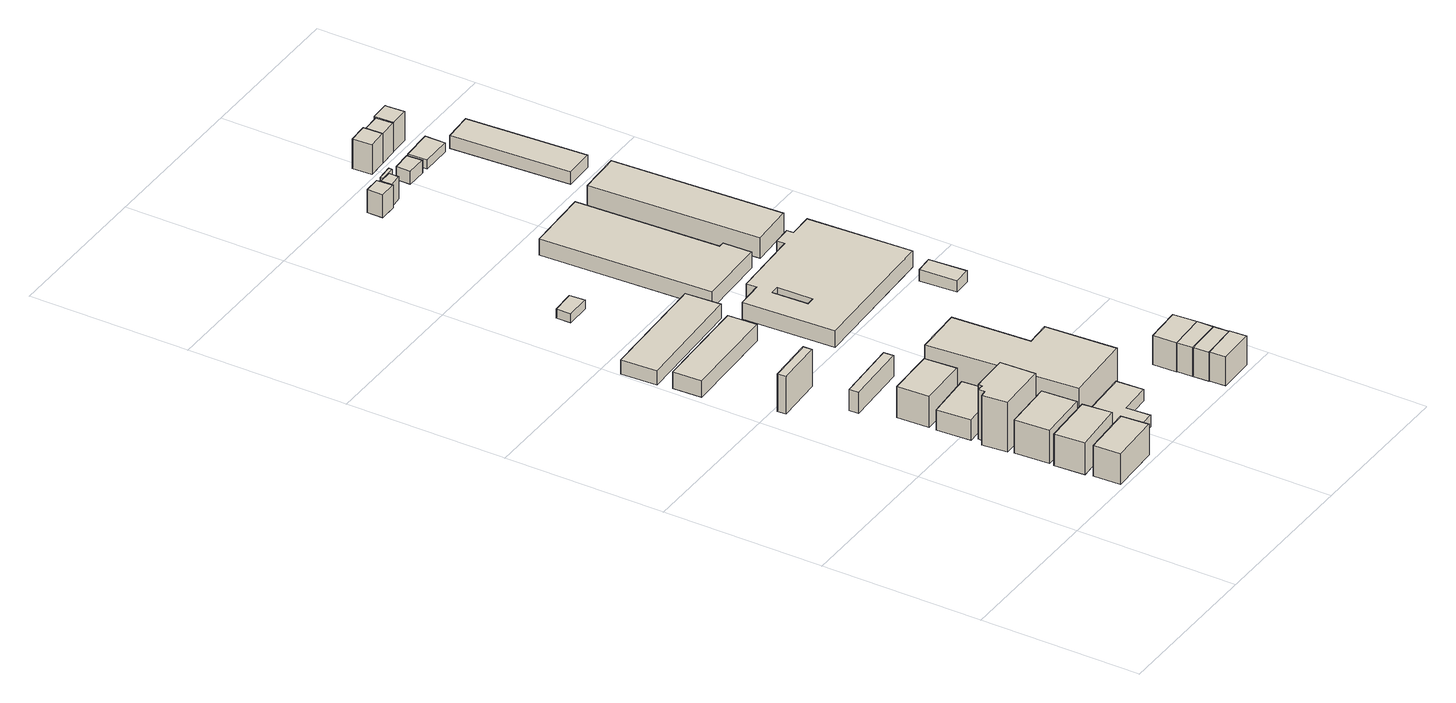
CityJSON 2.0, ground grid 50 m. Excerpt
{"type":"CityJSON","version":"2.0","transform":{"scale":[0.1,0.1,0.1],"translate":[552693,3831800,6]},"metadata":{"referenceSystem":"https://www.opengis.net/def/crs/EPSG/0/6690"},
"CityObjects":{
"building1":{"type":"Building","attributes":{"計測周辺長":49.3,"1/2500図郭":90,"区名":"平野区","町丁目名称":"加美東６丁目","街区番号":15,"class":"3002","usage":"441","measuredHeight":10,"storeysAboveGround":3,"BuildingDetailAttribute.buildingRoofEdgeArea":137.34,"BuildingDetailAttribute.buildingStructureType":"610","BuildingDetailAttribute.buildingStructureOrgType":"2","BuildingDetailAttribute.detailedUsage":"1510","BuildingDetailAttribute.specifiedBuildingCoverageRate":0.6,"BuildingDetailAttribute.surveyYear":2017,"BuildingRiverFloodingRiskAttribute.description":"2","BuildingRiverFloodingRiskAttribute.rank":"2","BuildingRiverFloodingRiskAttribute.depth":0.509,"BuildingRiverFloodingRiskAttribute.adminType":"1","BuildingRiverFloodingRiskAttribute.scale":"1","BuildingRiverFloodingRiskAttribute.duration":29.62,"BuildingIDAttribute.prefecture":"27","BuildingIDAttribute.city":"27126"},"geometry":[{"type":"Solid","lod":"1","boundaries":[[[[0,1,2,3]],[[2,4,5,3]],[[1,6,4,2]],[[0,7,6,1]],[[3,5,7,0]],[[4,6,7,5]]]]}]},
"building2":{"type":"Building","attributes":{"計測周辺長":51.36,"1/2500図郭":90,"区名":"平野区","町丁目名称":"加美東６丁目","街区番号":15,"class":"3002","usage":"441","measuredHeight":10.3,"storeysAboveGround":3,"BuildingDetailAttribute.buildingRoofEdgeArea":152.09,"BuildingDetailAttribute.buildingStructureType":"610","BuildingDetailAttribute.buildingStructureOrgType":"2","BuildingDetailAttribute.detailedUsage":"1510","BuildingDetailAttribute.specifiedBuildingCoverageRate":0.6,"BuildingDetailAttribute.surveyYear":2017,"BuildingRiverFloodingRiskAttribute.description":"2","BuildingRiverFloodingRiskAttribute.rank":"1","BuildingRiverFloodingRiskAttribute.depth":0.34,"BuildingRiverFloodingRiskAttribute.adminType":"1","BuildingRiverFloodingRiskAttribute.scale":"1","BuildingRiverFloodingRiskAttribute.duration":27.9,"BuildingIDAttribute.prefecture":"27","BuildingIDAttribute.city":"27126"},"geometry":[{"type":"Solid","lod":"1","boundaries":[[[[8,9,10,11]],[[10,12,13,11]],[[9,14,12,10]],[[8,15,14,9]],[[11,13,15,8]],[[12,14,15,13]]]]}]},
"building3":{"type":"Building","attributes":{"計測周辺長":53.06,"1/2500図郭":90,"区名":"平野区","町丁目名称":"加美東６丁目","街区番号":15,"class":"3001","usage":"441","measuredHeight":10.7,"storeysAboveGround":3,"BuildingDetailAttribute.buildingRoofEdgeArea":169.69,"BuildingDetailAttribute.buildingStructureType":"610","BuildingDetailAttribute.buildingStructureOrgType":"2","BuildingDetailAttribute.detailedUsage":"1510","BuildingDetailAttribute.specifiedBuildingCoverageRate":0.6,"BuildingDetailAttribute.surveyYear":2017,"BuildingRiverFloodingRiskAttribute.description":"2","BuildingRiverFloodingRiskAttribute.rank":"1","BuildingRiverFloodingRiskAttribute.depth":0.34,"BuildingRiverFloodingRiskAttribute.adminType":"1","BuildingRiverFloodingRiskAttribute.scale":"1","BuildingRiverFloodingRiskAttribute.duration":27.9,"BuildingIDAttribute.prefecture":"27","BuildingIDAttribute.city":"27126"},"geometry":[{"type":"Solid","lod":"1","boundaries":[[[[16,17,18,19]],[[18,20,21,19]],[[17,22,20,18]],[[16,23,22,17]],[[19,21,23,16]],[[20,22,23,21]]]]}]},
"building4":{"type":"Building","attributes":{"計測周辺長":54.07,"1/2500図郭":90,"区名":"平野区","町丁目名称":"加美東６丁目","街区番号":15,"class":"3002","usage":"441","measuredHeight":16.2,"storeysAboveGround":4,"BuildingDetailAttribute.buildingRoofEdgeArea":169.75,"BuildingDetailAttribute.buildingStructureType":"603","BuildingDetailAttribute.buildingStructureOrgType":"3","BuildingDetailAttribute.detailedUsage":"1510","BuildingDetailAttribute.specifiedBuildingCoverageRate":0.6,"BuildingDetailAttribute.surveyYear":2017,"BuildingRiverFloodingRiskAttribute.description":"2","BuildingRiverFloodingRiskAttribute.rank":"1","BuildingRiverFloodingRiskAttribute.depth":0.34,"BuildingRiverFloodingRiskAttribute.adminType":"1","BuildingRiverFloodingRiskAttribute.scale":"1","BuildingRiverFloodingRiskAttribute.duration":27.18,"BuildingIDAttribute.prefecture":"27","BuildingIDAttribute.city":"27126"},"geometry":[{"type":"Solid","lod":"1","boundaries":[[[[24,25,26,27,28,29,30,31]],[[30,32,33,31]],[[29,34,32,30]],[[28,35,34,29]],[[27,36,35,28]],[[26,37,36,27]],[[25,38,37,26]],[[24,39,38,25]],[[31,33,39,24]],[[32,34,35,36,37,38,39,33]]]]}]},
"building5":{"type":"Building","attributes":{"class":"3003","measuredHeight":12.2,"BuildingDetailAttribute.specifiedBuildingCoverageRate":0.6,"BuildingDetailAttribute.surveyYear":2017,"BuildingRiverFloodingRiskAttribute.description":"2","BuildingRiverFloodingRiskAttribute.rank":"2","BuildingRiverFloodingRiskAttribute.depth":0.621,"BuildingRiverFloodingRiskAttribute.adminType":"1","BuildingRiverFloodingRiskAttribute.scale":"1","BuildingRiverFloodingRiskAttribute.duration":32.52,"BuildingIDAttribute.prefecture":"27","BuildingIDAttribute.city":"27126"},"geometry":[{"type":"Solid","lod":"1","boundaries":[[[[40,41,42,43]],[[42,44,45,43]],[[41,46,44,42]],[[40,47,46,41]],[[43,45,47,40]],[[44,46,47,45]]]]}]},
"building6":{"type":"Building","attributes":{"計測周辺長":52.35,"1/2500図郭":90,"区名":"平野区","町丁目名称":"加美東６丁目","街区番号":15,"class":"3001","usage":"441","measuredHeight":6.6,"storeysAboveGround":2,"BuildingDetailAttribute.buildingRoofEdgeArea":165.91,"BuildingDetailAttribute.buildingStructureType":"603","BuildingDetailAttribute.buildingStructureOrgType":"3","BuildingDetailAttribute.detailedUsage":"1510","BuildingDetailAttribute.specifiedBuildingCoverageRate":0.6,"BuildingDetailAttribute.surveyYear":2017,"BuildingRiverFloodingRiskAttribute.description":"2","BuildingRiverFloodingRiskAttribute.rank":"1","BuildingRiverFloodingRiskAttribute.depth":0.44,"BuildingRiverFloodingRiskAttribute.adminType":"1","BuildingRiverFloodingRiskAttribute.scale":"1","BuildingRiverFloodingRiskAttribute.duration":27.18,"BuildingIDAttribute.prefecture":"27","BuildingIDAttribute.city":"27126"},"geometry":[{"type":"Solid","lod":"1","boundaries":[[[[48,49,50,51]],[[50,52,53,51]],[[49,54,52,50]],[[48,55,54,49]],[[51,53,55,48]],[[52,54,55,53]]]]}]},
"building7":{"type":"Building","attributes":{"計測周辺長":50.78,"1/2500図郭":90,"区名":"平野区","町丁目名称":"加美東６丁目","街区番号":15,"class":"3002","usage":"441","measuredHeight":10.2,"storeysAboveGround":3,"BuildingDetailAttribute.buildingRoofEdgeArea":153.94,"BuildingDetailAttribute.buildingStructureType":"610","BuildingDetailAttribute.buildingStructureOrgType":"2","BuildingDetailAttribute.detailedUsage":"1510","BuildingDetailAttribute.specifiedBuildingCoverageRate":0.6,"BuildingDetailAttribute.surveyYear":2017,"BuildingRiverFloodingRiskAttribute.description":"2","BuildingRiverFloodingRiskAttribute.rank":"1","BuildingRiverFloodingRiskAttribute.depth":0.052,"BuildingRiverFloodingRiskAttribute.adminType":"1","BuildingRiverFloodingRiskAttribute.scale":"1","BuildingRiverFloodingRiskAttribute.duration":27.92,"BuildingIDAttribute.prefecture":"27","BuildingIDAttribute.city":"27126"},"geometry":[{"type":"Solid","lod":"1","boundaries":[[[[56,57,58,59]],[[58,60,61,59]],[[57,62,60,58]],[[56,63,62,57]],[[59,61,63,56]],[[60,62,63,61]]]]}]},
"building8":{"type":"Building","attributes":{"計測周辺長":179.49,"1/2500図郭":90,"区名":"平野区","町丁目名称":"加美東６丁目","街区番号":13,"class":"3003","usage":"441","measuredHeight":6.9,"storeysAboveGround":2,"BuildingDetailAttribute.buildingRoofEdgeArea":1150.41,"BuildingDetailAttribute.buildingStructureType":"610","BuildingDetailAttribute.buildingStructureOrgType":"2","BuildingDetailAttribute.detailedUsage":"1510","BuildingDetailAttribute.specifiedBuildingCoverageRate":0.6,"BuildingDetailAttribute.surveyYear":2017,"BuildingRiverFloodingRiskAttribute.description":"2","BuildingRiverFloodingRiskAttribute.rank":"2","BuildingRiverFloodingRiskAttribute.depth":0.552,"BuildingRiverFloodingRiskAttribute.adminType":"1","BuildingRiverFloodingRiskAttribute.scale":"1","BuildingRiverFloodingRiskAttribute.duration":27.92,"BuildingIDAttribute.prefecture":"27","BuildingIDAttribute.city":"27126"},"geometry":[{"type":"Solid","lod":"1","boundaries":[[[[64,65,66,67]],[[66,68,69,67]],[[65,70,68,66]],[[64,71,70,65]],[[67,69,71,64]],[[68,70,71,69]]]]}]},
"building9":{"type":"Building","attributes":{"計測周辺長":681.83,"1/2500図郭":90,"区名":"平野区","町丁目名称":"加美東６丁目","街区番号":13,"class":"3001","usage":"441","measuredHeight":5.5,"storeysAboveGround":2,"BuildingDetailAttribute.buildingRoofEdgeArea":5575.81,"BuildingDetailAttribute.buildingStructureType":"603","BuildingDetailAttribute.buildingStructureOrgType":"3","BuildingDetailAttribute.detailedUsage":"1510","BuildingDetailAttribute.specifiedBuildingCoverageRate":0.6,"BuildingDetailAttribute.surveyYear":2017,"BuildingRiverFloodingRiskAttribute.description":"2","BuildingRiverFloodingRiskAttribute.rank":"2","BuildingRiverFloodingRiskAttribute.depth":0.575,"BuildingRiverFloodingRiskAttribute.adminType":"1","BuildingRiverFloodingRiskAttribute.scale":"1","BuildingRiverFloodingRiskAttribute.duration":32.22,"BuildingIDAttribute.prefecture":"27","BuildingIDAttribute.city":"27126"},"geometry":[{"type":"Solid","lod":"1","boundaries":[[[[72,73,74,75]],[[74,76,77,75]],[[73,78,76,74]],[[72,79,78,73]],[[75,77,79,72]],[[76,78,79,77]]]]}]},
"building10":{"type":"Building","attributes":{"計測周辺長":68.96,"1/2500図郭":90,"区名":"平野区","町丁目名称":"加美東６丁目","街区番号":15,"class":"3001","usage":"441","measuredHeight":3.9,"storeysAboveGround":2,"BuildingDetailAttribute.buildingRoofEdgeArea":220.36,"BuildingDetailAttribute.buildingStructureType":"610","BuildingDetailAttribute.buildingStructureOrgType":"2","BuildingDetailAttribute.detailedUsage":"1424","BuildingDetailAttribute.specifiedBuildingCoverageRate":0.6,"BuildingDetailAttribute.surveyYear":2017,"BuildingRiverFloodingRiskAttribute.description":"2","BuildingRiverFloodingRiskAttribute.rank":"1","BuildingRiverFloodingRiskAttribute.depth":0.309,"BuildingRiverFloodingRiskAttribute.adminType":"1","BuildingRiverFloodingRiskAttribute.scale":"1","BuildingRiverFloodingRiskAttribute.duration":24.48,"BuildingIDAttribute.prefecture":"27","BuildingIDAttribute.city":"27126"},"geometry":[{"type":"Solid","lod":"1","boundaries":[[[[80,81,82,83,84,85]],[[84,86,87,85]],[[83,88,86,84]],[[82,89,88,83]],[[81,90,89,82]],[[80,91,90,81]],[[85,87,91,80]],[[86,88,89,90,91,87]]]]}]},
"building11":{"type":"Building","attributes":{"計測周辺長":94.83,"1/2500図郭":90,"区名":"平野区","町丁目名称":"加美東６丁目","街区番号":13,"class":"3001","usage":"441","measuredHeight":4.7,"storeysAboveGround":1,"BuildingDetailAttribute.buildingRoofEdgeArea":403.97,"BuildingDetailAttribute.buildingStructureType":"610","BuildingDetailAttribute.buildingStructureOrgType":"2","BuildingDetailAttribute.detailedUsage":"1510","BuildingDetailAttribute.specifiedBuildingCoverageRate":0.6,"BuildingDetailAttribute.surveyYear":2017,"BuildingRiverFloodingRiskAttribute.description":"2","BuildingRiverFloodingRiskAttribute.rank":"1","BuildingRiverFloodingRiskAttribute.depth":0.432,"BuildingRiverFloodingRiskAttribute.adminType":"1","BuildingRiverFloodingRiskAttribute.scale":"1","BuildingRiverFloodingRiskAttribute.duration":29.5,"BuildingIDAttribute.prefecture":"27","BuildingIDAttribute.city":"27126"},"geometry":[{"type":"Solid","lod":"1","boundaries":[[[[92,93,94,95]],[[94,96,97,95]],[[93,98,96,94]],[[92,99,98,93]],[[95,97,99,92]],[[96,98,99,97]]]]}]},
"building12":{"type":"Building","attributes":{"計測周辺長":99.05,"1/2500図郭":90,"区名":"平野区","町丁目名称":"加美東６丁目","街区番号":15,"class":"3002","usage":"441","measuredHeight":13.1,"storeysAboveGround":3,"BuildingDetailAttribute.buildingRoofEdgeArea":546.46,"BuildingDetailAttribute.buildingStructureType":"610","BuildingDetailAttribute.buildingStructureOrgType":"2","BuildingDetailAttribute.detailedUsage":"1510","BuildingDetailAttribute.specifiedBuildingCoverageRate":0.6,"BuildingDetailAttribute.surveyYear":2017,"BuildingRiverFloodingRiskAttribute.description":"2","BuildingRiverFloodingRiskAttribute.rank":"1","BuildingRiverFloodingRiskAttribute.depth":0.189,"BuildingRiverFloodingRiskAttribute.adminType":"1","BuildingRiverFloodingRiskAttribute.scale":"1","BuildingRiverFloodingRiskAttribute.duration":24.38,"BuildingIDAttribute.prefecture":"27","BuildingIDAttribute.city":"27126"},"geometry":[{"type":"Solid","lod":"1","boundaries":[[[[100,101,102,103,104,105]],[[104,106,107,105]],[[103,108,106,104]],[[102,109,108,103]],[[101,110,109,102]],[[100,111,110,101]],[[105,107,111,100]],[[106,108,109,110,111,107]]]]}]},
"building13":{"type":"Building","attributes":{"計測周辺長":24.51,"1/2500図郭":90,"区名":"平野区","町丁目名称":"加美東６丁目","街区番号":13,"class":"3001","usage":"441","measuredHeight":3,"storeysAboveGround":1,"BuildingDetailAttribute.buildingRoofEdgeArea":35.28,"BuildingDetailAttribute.buildingStructureType":"610","BuildingDetailAttribute.buildingStructureOrgType":"2","BuildingDetailAttribute.detailedUsage":"1510","BuildingDetailAttribute.specifiedBuildingCoverageRate":0.6,"BuildingDetailAttribute.surveyYear":2017,"BuildingRiverFloodingRiskAttribute.description":"2","BuildingRiverFloodingRiskAttribute.rank":"1","BuildingRiverFloodingRiskAttribute.depth":0.383,"BuildingRiverFloodingRiskAttribute.adminType":"1","BuildingRiverFloodingRiskAttribute.scale":"1","BuildingRiverFloodingRiskAttribute.duration":28.9,"BuildingIDAttribute.prefecture":"27","BuildingIDAttribute.city":"27126"},"geometry":[{"type":"Solid","lod":"1","boundaries":[[[[112,113,114,115]],[[114,116,117,115]],[[113,118,116,114]],[[112,119,118,113]],[[115,117,119,112]],[[116,118,119,117]]]]}]},
"building14":{"type":"Building","attributes":{"計測周辺長":99.05,"1/2500図郭":90,"区名":"平野区","町丁目名称":"加美東６丁目","街区番号":15,"class":"3001","usage":"441","storeysAboveGround":3,"BuildingDetailAttribute.buildingRoofEdgeArea":546.46,"BuildingDetailAttribute.buildingStructureType":"610","BuildingDetailAttribute.buildingStructureOrgType":"2","BuildingDetailAttribute.detailedUsage":"1510","BuildingDetailAttribute.specifiedBuildingCoverageRate":0.6,"BuildingDetailAttribute.surveyYear":2017,"BuildingRiverFloodingRiskAttribute.description":"2","BuildingRiverFloodingRiskAttribute.rank":"1","BuildingRiverFloodingRiskAttribute.depth":0.009,"BuildingRiverFloodingRiskAttribute.adminType":"1","BuildingRiverFloodingRiskAttribute.scale":"1","BuildingRiverFloodingRiskAttribute.duration":24.48,"BuildingIDAttribute.prefecture":"27","BuildingIDAttribute.city":"27126"},"geometry":[{"type":"Solid","lod":"1","boundaries":[[[[120,121,122,123,124,125,126,127]],[[126,128,129,127]],[[125,130,128,126]],[[124,131,130,125]],[[123,132,131,124]],[[122,133,132,123]],[[121,134,133,122]],[[120,135,134,121]],[[127,129,135,120]],[[128,130,131,132,133,134,135,129]]]]}]},
"building15":{"type":"Building","attributes":{"class":"3001","BuildingDetailAttribute.specifiedBuildingCoverageRate":0.6,"BuildingDetailAttribute.surveyYear":2017,"BuildingRiverFloodingRiskAttribute.description":"2","BuildingRiverFloodingRiskAttribute.rank":"1","BuildingRiverFloodingRiskAttribute.depth":0.379,"BuildingRiverFloodingRiskAttribute.adminType":"1","BuildingRiverFloodingRiskAttribute.scale":"1","BuildingRiverFloodingRiskAttribute.duration":27.1,"BuildingIDAttribute.prefecture":"27","BuildingIDAttribute.city":"27126"},"geometry":[{"type":"Solid","lod":"1","boundaries":[[[[136,137,138,139]],[[138,140,141,139]],[[137,142,140,138]],[[136,143,142,137]],[[139,141,143,136]],[[140,142,143,141]]]]}]},
"building16":{"type":"Building","attributes":{"計測周辺長":33.26,"1/2500図郭":90,"区名":"平野区","町丁目名称":"加美東６丁目","街区番号":15,"class":"3002","usage":"413","measuredHeight":9.5,"storeysAboveGround":3,"BuildingDetailAttribute.buildingRoofEdgeArea":58.94,"BuildingDetailAttribute.buildingStructureType":"601","BuildingDetailAttribute.buildingStructureOrgType":"1","BuildingDetailAttribute.detailedUsage":"1150","BuildingDetailAttribute.specifiedBuildingCoverageRate":0.6,"BuildingDetailAttribute.surveyYear":2017,"BuildingRiverFloodingRiskAttribute.description":"2","BuildingRiverFloodingRiskAttribute.rank":"1","BuildingRiverFloodingRiskAttribute.depth":0.164,"BuildingRiverFloodingRiskAttribute.adminType":"1","BuildingRiverFloodingRiskAttribute.scale":"1","BuildingRiverFloodingRiskAttribute.duration":23.1,"BuildingIDAttribute.prefecture":"27","BuildingIDAttribute.city":"27126"},"geometry":[{"type":"Solid","lod":"1","boundaries":[[[[144,145,146,147]],[[146,148,149,147]],[[145,150,148,146]],[[144,151,150,145]],[[147,149,151,144]],[[148,150,151,149]]]]}]},
"building17":{"type":"Building","attributes":{"計測周辺長":32.78,"1/2500図郭":90,"区名":"平野区","町丁目名称":"加美東６丁目","街区番号":15,"class":"3002","usage":"415","measuredHeight":9.4,"storeysAboveGround":3,"BuildingDetailAttribute.buildingRoofEdgeArea":56.16,"BuildingDetailAttribute.buildingStructureType":"601","BuildingDetailAttribute.buildingStructureOrgType":"1","BuildingDetailAttribute.detailedUsage":"1160","BuildingDetailAttribute.specifiedBuildingCoverageRate":0.6,"BuildingDetailAttribute.surveyYear":2017,"BuildingRiverFloodingRiskAttribute.description":"2","BuildingRiverFloodingRiskAttribute.rank":"1","BuildingRiverFloodingRiskAttribute.depth":0.164,"BuildingRiverFloodingRiskAttribute.adminType":"1","BuildingRiverFloodingRiskAttribute.scale":"1","BuildingRiverFloodingRiskAttribute.duration":23.1,"BuildingIDAttribute.prefecture":"27","BuildingIDAttribute.city":"27126"},"geometry":[{"type":"Solid","lod":"1","boundaries":[[[[152,153,154,155]],[[154,156,157,155]],[[153,158,156,154]],[[152,159,158,153]],[[155,157,159,152]],[[156,158,159,157]]]]}]},
"building18":{"type":"Building","attributes":{"計測周辺長":33.52,"1/2500図郭":90,"区名":"平野区","町丁目名称":"加美東６丁目","街区番号":15,"class":"3002","usage":"415","measuredHeight":9.5,"storeysAboveGround":3,"BuildingDetailAttribute.buildingRoofEdgeArea":59.62,"BuildingDetailAttribute.buildingStructureType":"601","BuildingDetailAttribute.buildingStructureOrgType":"1","BuildingDetailAttribute.detailedUsage":"1160","BuildingDetailAttribute.specifiedBuildingCoverageRate":0.6,"BuildingDetailAttribute.surveyYear":2017,"BuildingRiverFloodingRiskAttribute.description":"2","BuildingRiverFloodingRiskAttribute.rank":"1","BuildingRiverFloodingRiskAttribute.depth":0.164,"BuildingRiverFloodingRiskAttribute.adminType":"1","BuildingRiverFloodingRiskAttribute.scale":"1","BuildingRiverFloodingRiskAttribute.duration":23.1,"BuildingIDAttribute.prefecture":"27","BuildingIDAttribute.city":"27126"},"geometry":[{"type":"Solid","lod":"1","boundaries":[[[[155,154,160,161]],[[160,162,163,161]],[[154,156,162,160]],[[155,157,156,154]],[[161,163,157,155]],[[162,156,157,163]]]]}]},
"building19":{"type":"Building","attributes":{"計測周辺長":37.79,"1/2500図郭":90,"区名":"平野区","町丁目名称":"加美東６丁目","街区番号":15,"class":"3002","usage":"415","measuredHeight":9.5,"storeysAboveGround":3,"BuildingDetailAttribute.buildingRoofEdgeArea":84.47,"BuildingDetailAttribute.buildingStructureType":"601","BuildingDetailAttribute.buildingStructureOrgType":"1","BuildingDetailAttribute.detailedUsage":"1160","BuildingDetailAttribute.specifiedBuildingCoverageRate":0.6,"BuildingDetailAttribute.surveyYear":2017,"BuildingRiverFloodingRiskAttribute.description":"2","BuildingRiverFloodingRiskAttribute.rank":"1","BuildingRiverFloodingRiskAttribute.depth":0.201,"BuildingRiverFloodingRiskAttribute.adminType":"1","BuildingRiverFloodingRiskAttribute.scale":"1","BuildingRiverFloodingRiskAttribute.duration":24.67,"BuildingIDAttribute.prefecture":"27","BuildingIDAttribute.city":"27126"},"geometry":[{"type":"Solid","lod":"1","boundaries":[[[[164,165,166,167]],[[166,168,163,167]],[[165,169,168,166]],[[164,162,169,165]],[[167,163,162,164]],[[168,169,162,163]]]]}]},
"building20":{"type":"Building","attributes":{"計測周辺長":196.15,"1/2500図郭":90,"区名":"平野区","町丁目名称":"加美東６丁目","街区番号":13,"class":"3001","usage":"441","measuredHeight":5.4,"storeysAboveGround":2,"BuildingDetailAttribute.buildingRoofEdgeArea":1419.66,"BuildingDetailAttribute.buildingStructureType":"610","BuildingDetailAttribute.buildingStructureOrgType":"2","BuildingDetailAttribute.detailedUsage":"1510","BuildingDetailAttribute.specifiedBuildingCoverageRate":0.6,"BuildingDetailAttribute.surveyYear":2017,"BuildingRiverFloodingRiskAttribute.description":"2","BuildingRiverFloodingRiskAttribute.rank":"1","BuildingRiverFloodingRiskAttribute.depth":0.323,"BuildingRiverFloodingRiskAttribute.adminType":"1","BuildingRiverFloodingRiskAttribute.scale":"1","BuildingRiverFloodingRiskAttribute.duration":27.1,"BuildingIDAttribute.prefecture":"27","BuildingIDAttribute.city":"27126"},"geometry":[{"type":"Solid","lod":"1","boundaries":[[[[170,171,172,173,174,175,176,177,178,179],[180,181,182,183]],[[178,184,185,179]],[[177,186,184,178]],[[176,187,186,177]],[[175,188,187,176]],[[174,189,188,175]],[[173,190,189,174]],[[172,191,190,173]],[[171,192,191,172]],[[170,193,192,171]],[[179,185,193,170]],[[182,194,195,183]],[[181,196,194,182]],[[180,197,196,181]],[[183,195,197,180]],[[184,186,187,188,189,190,191,192,193,185],[194,196,197,195]]]]}]},
"building21":{"type":"Building","attributes":{"計測周辺長":150.58,"1/2500図郭":90,"区名":"平野区","町丁目名称":"加美東６丁目","街区番号":13,"class":"3001","usage":"441","measuredHeight":5.3,"storeysAboveGround":1,"BuildingDetailAttribute.buildingRoofEdgeArea":1096.59,"BuildingDetailAttribute.buildingStructureType":"610","BuildingDetailAttribute.buildingStructureOrgType":"2","BuildingDetailAttribute.detailedUsage":"1510","BuildingDetailAttribute.specifiedBuildingCoverageRate":0.6,"BuildingDetailAttribute.surveyYear":2017,"BuildingRiverFloodingRiskAttribute.description":"2","BuildingRiverFloodingRiskAttribute.rank":"1","BuildingRiverFloodingRiskAttribute.depth":0.497,"BuildingRiverFloodingRiskAttribute.adminType":"1","BuildingRiverFloodingRiskAttribute.scale":"1","BuildingRiverFloodingRiskAttribute.duration":28.57,"BuildingIDAttribute.prefecture":"27","BuildingIDAttribute.city":"27126"},"geometry":[{"type":"Solid","lod":"1","boundaries":[[[[198,199,200,201,202,203]],[[202,204,205,203]],[[201,206,204,202]],[[200,207,206,201]],[[199,208,207,200]],[[198,209,208,199]],[[203,205,209,198]],[[204,206,207,208,209,205]]]]}]},
"building22":{"type":"Building","attributes":{"計測周辺長":21.31,"1/2500図郭":90,"区名":"平野区","町丁目名称":"加美東６丁目","街区番号":13,"class":"3001","usage":"441","measuredHeight":7.4,"storeysAboveGround":1,"BuildingDetailAttribute.buildingRoofEdgeArea":28.12,"BuildingDetailAttribute.buildingStructureType":"610","BuildingDetailAttribute.buildingStructureOrgType":"2","BuildingDetailAttribute.detailedUsage":"1510","BuildingDetailAttribute.specifiedBuildingCoverageRate":0.6,"BuildingDetailAttribute.surveyYear":2017,"BuildingRiverFloodingRiskAttribute.description":"2","BuildingRiverFloodingRiskAttribute.rank":"1","BuildingRiverFloodingRiskAttribute.depth":0.022,"BuildingRiverFloodingRiskAttribute.adminType":"1","BuildingRiverFloodingRiskAttribute.scale":"1","BuildingRiverFloodingRiskAttribute.duration":20.8,"BuildingIDAttribute.prefecture":"27","BuildingIDAttribute.city":"27126"},"geometry":[{"type":"Solid","lod":"1","boundaries":[[[[210,211,212,213]],[[212,214,215,213]],[[211,216,214,212]],[[210,217,216,211]],[[213,215,217,210]],[[214,216,217,215]]]]}]},
"building23":{"type":"Building","attributes":{"計測周辺長":14.56,"1/2500図郭":90,"区名":"平野区","町丁目名称":"加美東６丁目","街区番号":13,"class":"3001","usage":"441","measuredHeight":7.4,"storeysAboveGround":1,"BuildingDetailAttribute.buildingRoofEdgeArea":13.13,"BuildingDetailAttribute.buildingStructureType":"610","BuildingDetailAttribute.buildingStructureOrgType":"2","BuildingDetailAttribute.detailedUsage":"1510","BuildingDetailAttribute.specifiedBuildingCoverageRate":0.6,"BuildingDetailAttribute.surveyYear":2017,"BuildingRiverFloodingRiskAttribute.description":"2","BuildingRiverFloodingRiskAttribute.rank":"2","BuildingRiverFloodingRiskAttribute.depth":1.5,"BuildingRiverFloodingRiskAttribute.adminType":"1","BuildingRiverFloodingRiskAttribute.scale":"2","BuildingRiverFloodingRiskAttribute.duration":20.8,"BuildingIDAttribute.prefecture":"27","BuildingIDAttribute.city":"27126"},"geometry":[{"type":"Solid","lod":"1","boundaries":[[[[218,219,220,221]],[[220,222,223,221]],[[219,224,222,220]],[[218,225,224,219]],[[221,223,225,218]],[[222,224,225,223]]]]}]},
"building24":{"type":"Building","attributes":{"計測周辺長":148.49,"1/2500図郭":90,"区名":"平野区","町丁目名称":"加美東６丁目","街区番号":13,"class":"3001","usage":"441","measuredHeight":3.7,"storeysAboveGround":1,"BuildingDetailAttribute.buildingRoofEdgeArea":687.53,"BuildingDetailAttribute.buildingStructureType":"610","BuildingDetailAttribute.buildingStructureOrgType":"2","BuildingDetailAttribute.detailedUsage":"1510","BuildingDetailAttribute.specifiedBuildingCoverageRate":0.6,"BuildingDetailAttribute.surveyYear":2017,"BuildingRiverFloodingRiskAttribute.description":"2","BuildingRiverFloodingRiskAttribute.rank":"1","BuildingRiverFloodingRiskAttribute.depth":0.46,"BuildingRiverFloodingRiskAttribute.adminType":"1","BuildingRiverFloodingRiskAttribute.scale":"1","BuildingRiverFloodingRiskAttribute.duration":28.23,"BuildingIDAttribute.prefecture":"27","BuildingIDAttribute.city":"27126"},"geometry":[{"type":"Solid","lod":"1","boundaries":[[[[226,227,228,229]],[[228,230,231,229]],[[227,232,230,228]],[[226,233,232,227]],[[229,231,233,226]],[[230,232,233,231]]]]}]},
"building25":{"type":"Building","attributes":{"class":"3001","BuildingDetailAttribute.specifiedBuildingCoverageRate":0.6,"BuildingDetailAttribute.surveyYear":2017,"BuildingRiverFloodingRiskAttribute.description":"2","BuildingRiverFloodingRiskAttribute.rank":"1","BuildingRiverFloodingRiskAttribute.depth":0.056,"BuildingRiverFloodingRiskAttribute.adminType":"1","BuildingRiverFloodingRiskAttribute.scale":"1","BuildingRiverFloodingRiskAttribute.duration":22.32,"BuildingIDAttribute.prefecture":"27","BuildingIDAttribute.city":"27126"},"geometry":[{"type":"Solid","lod":"1","boundaries":[[[[234,235,236,237]],[[236,238,239,237]],[[235,240,238,236]],[[234,241,240,235]],[[237,239,241,234]],[[238,240,241,239]]]]}]},
"building26":{"type":"Building","attributes":{"計測周辺長":133.09,"1/2500図郭":90,"区名":"平野区","町丁目名称":"加美東６丁目","街区番号":13,"class":"3001","usage":"441","measuredHeight":6.6,"storeysAboveGround":2,"BuildingDetailAttribute.buildingRoofEdgeArea":716.5,"BuildingDetailAttribute.buildingStructureType":"610","BuildingDetailAttribute.buildingStructureOrgType":"2","BuildingDetailAttribute.detailedUsage":"1510","BuildingDetailAttribute.specifiedBuildingCoverageRate":0.6,"BuildingDetailAttribute.surveyYear":2017,"BuildingRiverFloodingRiskAttribute.description":"2","BuildingRiverFloodingRiskAttribute.rank":"1","BuildingRiverFloodingRiskAttribute.depth":0.335,"BuildingRiverFloodingRiskAttribute.adminType":"1","BuildingRiverFloodingRiskAttribute.scale":"1","BuildingRiverFloodingRiskAttribute.duration":22.97,"BuildingIDAttribute.prefecture":"27","BuildingIDAttribute.city":"27126"},"geometry":[{"type":"Solid","lod":"1","boundaries":[[[[242,243,244,245]],[[244,246,247,245]],[[243,248,246,244]],[[242,249,248,243]],[[245,247,249,242]],[[246,248,249,247]]]]}]},
"building27":{"type":"Building","attributes":{"計測周辺長":21.51,"1/2500図郭":90,"区名":"平野区","町丁目名称":"加美東６丁目","街区番号":13,"class":"3001","usage":"441","measuredHeight":4.2,"storeysAboveGround":2,"BuildingDetailAttribute.buildingRoofEdgeArea":28.34,"BuildingDetailAttribute.buildingStructureType":"610","BuildingDetailAttribute.buildingStructureOrgType":"2","BuildingDetailAttribute.detailedUsage":"1510","BuildingDetailAttribute.specifiedBuildingCoverageRate":0.6,"BuildingDetailAttribute.surveyYear":2017,"BuildingRiverFloodingRiskAttribute.description":"2","BuildingRiverFloodingRiskAttribute.rank":"1","BuildingRiverFloodingRiskAttribute.depth":0.156,"BuildingRiverFloodingRiskAttribute.adminType":"1","BuildingRiverFloodingRiskAttribute.scale":"1","BuildingRiverFloodingRiskAttribute.duration":22.32,"BuildingIDAttribute.prefecture":"27","BuildingIDAttribute.city":"27126"},"geometry":[{"type":"Solid","lod":"1","boundaries":[[[[250,251,252,253]],[[252,254,255,253]],[[251,256,254,252]],[[250,257,256,251]],[[253,255,257,250]],[[254,256,257,255]]]]}]},
"building28":{"type":"Building","attributes":{"計測周辺長":24.15,"1/2500図郭":90,"区名":"平野区","町丁目名称":"加美東６丁目","街区番号":7,"class":"3001","usage":"411","measuredHeight":9.8,"storeysAboveGround":3,"BuildingDetailAttribute.buildingRoofEdgeArea":36.53,"BuildingDetailAttribute.buildingStructureType":"610","BuildingDetailAttribute.buildingStructureOrgType":"2","BuildingDetailAttribute.detailedUsage":"1110","BuildingDetailAttribute.specifiedBuildingCoverageRate":0.8,"BuildingDetailAttribute.surveyYear":2017,"BuildingRiverFloodingRiskAttribute.description":"2","BuildingRiverFloodingRiskAttribute.rank":"1","BuildingRiverFloodingRiskAttribute.depth":0.128,"BuildingRiverFloodingRiskAttribute.adminType":"1","BuildingRiverFloodingRiskAttribute.scale":"1","BuildingRiverFloodingRiskAttribute.duration":22.2,"BuildingIDAttribute.prefecture":"27","BuildingIDAttribute.city":"27126"},"geometry":[{"type":"Solid","lod":"1","boundaries":[[[[258,259,260,261,262]],[[261,263,264,262]],[[260,265,263,261]],[[259,266,265,260]],[[258,267,266,259]],[[262,264,267,258]],[[263,265,266,267,264]]]]}]},
"building29":{"type":"Building","attributes":{"計測周辺長":22.65,"1/2500図郭":90,"区名":"平野区","町丁目名称":"加美東６丁目","街区番号":7,"class":"3001","usage":"411","measuredHeight":9.6,"storeysAboveGround":3,"BuildingDetailAttribute.buildingRoofEdgeArea":31.93,"BuildingDetailAttribute.buildingStructureType":"610","BuildingDetailAttribute.buildingStructureOrgType":"2","BuildingDetailAttribute.detailedUsage":"1110","BuildingDetailAttribute.specifiedBuildingCoverageRate":0.8,"BuildingDetailAttribute.surveyYear":2017,"BuildingRiverFloodingRiskAttribute.description":"2","BuildingRiverFloodingRiskAttribute.rank":"1","BuildingRiverFloodingRiskAttribute.depth":0.128,"BuildingRiverFloodingRiskAttribute.adminType":"1","BuildingRiverFloodingRiskAttribute.scale":"1","BuildingRiverFloodingRiskAttribute.duration":22.2,"BuildingIDAttribute.prefecture":"27","BuildingIDAttribute.city":"27126"},"geometry":[{"type":"Solid","lod":"1","boundaries":[[[[268,269,258,262]],[[258,270,271,262]],[[269,272,270,258]],[[268,273,272,269]],[[262,271,273,268]],[[270,272,273,271]]]]}]},
"building30":{"type":"Building","attributes":{"計測周辺長":31.51,"1/2500図郭":90,"区名":"平野区","町丁目名称":"加美東６丁目","街区番号":13,"class":"3001","usage":"441","storeysAboveGround":1,"BuildingDetailAttribute.buildingRoofEdgeArea":58.97,"BuildingDetailAttribute.buildingStructureType":"610","BuildingDetailAttribute.buildingStructureOrgType":"2","BuildingDetailAttribute.detailedUsage":"1510","BuildingDetailAttribute.specifiedBuildingCoverageRate":0.6,"BuildingDetailAttribute.surveyYear":2017,"BuildingRiverFloodingRiskAttribute.description":"2","BuildingRiverFloodingRiskAttribute.rank":"1","BuildingRiverFloodingRiskAttribute.depth":0.056,"BuildingRiverFloodingRiskAttribute.adminType":"1","BuildingRiverFloodingRiskAttribute.scale":"1","BuildingRiverFloodingRiskAttribute.duration":22.32,"BuildingIDAttribute.prefecture":"27","BuildingIDAttribute.city":"27126"},"geometry":[{"type":"Solid","lod":"1","boundaries":[[[[274,275,276,277]],[[276,278,279,277]],[[275,280,278,276]],[[274,281,280,275]],[[277,279,281,274]],[[278,280,281,279]]]]}]},
"building31":{"type":"Building","attributes":{"計測周辺長":24.38,"1/2500図郭":90,"区名":"平野区","町丁目名称":"加美東６丁目","街区番号":7,"class":"3001","usage":"411","measuredHeight":9.5,"storeysAboveGround":3,"BuildingDetailAttribute.buildingRoofEdgeArea":37.14,"BuildingDetailAttribute.buildingStructureType":"610","BuildingDetailAttribute.buildingStructureOrgType":"2","BuildingDetailAttribute.detailedUsage":"1110","BuildingDetailAttribute.specifiedBuildingCoverageRate":0.8,"BuildingDetailAttribute.surveyYear":2017,"BuildingRiverFloodingRiskAttribute.description":"2","BuildingRiverFloodingRiskAttribute.rank":"1","BuildingRiverFloodingRiskAttribute.depth":0.028,"BuildingRiverFloodingRiskAttribute.adminType":"1","BuildingRiverFloodingRiskAttribute.scale":"1","BuildingRiverFloodingRiskAttribute.duration":22.2,"BuildingIDAttribute.prefecture":"27","BuildingIDAttribute.city":"27126"},"geometry":[{"type":"Solid","lod":"1","boundaries":[[[[282,283,284,285,286]],[[285,287,288,286]],[[284,289,287,285]],[[283,290,289,284]],[[282,291,290,283]],[[286,288,291,282]],[[287,289,290,291,288]]]]}]},
"building32":{"type":"Building","attributes":{"計測周辺長":92.85,"1/2500図郭":90,"区名":"平野区","町丁目名称":"加美東６丁目","街区番号":13,"class":"3001","usage":"441","measuredHeight":4.2,"storeysAboveGround":1,"BuildingDetailAttribute.buildingRoofEdgeArea":344.06,"BuildingDetailAttribute.buildingStructureType":"610","BuildingDetailAttribute.buildingStructureOrgType":"2","BuildingDetailAttribute.detailedUsage":"1510","BuildingDetailAttribute.specifiedBuildingCoverageRate":0.6,"BuildingDetailAttribute.surveyYear":2017,"BuildingRiverFloodingRiskAttribute.description":"2","BuildingRiverFloodingRiskAttribute.rank":"1","BuildingRiverFloodingRiskAttribute.depth":0.234,"BuildingRiverFloodingRiskAttribute.adminType":"1","BuildingRiverFloodingRiskAttribute.scale":"1","BuildingRiverFloodingRiskAttribute.duration":22.22,"BuildingIDAttribute.prefecture":"27","BuildingIDAttribute.city":"27126"},"geometry":[{"type":"Solid","lod":"1","boundaries":[[[[292,293,294,295]],[[294,296,297,295]],[[293,298,296,294]],[[292,299,298,293]],[[295,297,299,292]],[[296,298,299,297]]]]}]}
},
"vertices":[
[244,95,9],[404,104,9],[410,19,9],[248,10,9],[410,19,109],[248,10,109],[404,104,109],[244,95,109],
[233,212,9],[395,221,9],[404,131,9],[239,117,9],[404,131,112],[239,117,112],[395,221,112],[233,212,112],
[229,335,9],[387,344,9],[393,236,9],[235,227,9],[393,236,117],[235,227,117],[387,344,117],[229,335,117],
[216,429,9],[236,432,9],[236,452,9],[256,452,9],[256,465,9],[378,469,9],[382,359,9],[224,352,9],[382,359,171],[224,352,171],[378,469,171],[256,465,171],[256,452,171],[236,452,171],[236,432,171],[216,429,171],
[74,960,6],[73,987,6],[221,995,6],[223,968,6],[221,995,128],[223,968,128],[73,987,128],[74,960,128],
[214,572,9],[367,583,9],[375,476,9],[221,465,9],[375,476,75],[221,465,75],[367,583,75],[214,572,75],
[208,692,11],[361,698,11],[367,598,11],[212,592,11],[367,598,113],[212,592,113],[361,698,113],[208,692,113],
[375,835,7],[377,804,7],[177,793,7],[175,823,7],[177,793,76],[175,823,76],[377,804,76],[375,835,76],
[21,1286,6],[330,1299,6],[334,1209,6],[25,1196,6],[334,1209,60],[25,1196,60],[330,1299,60],[21,1286,60],
[431,237,10],[616,247,10],[621,164,10],[521,158,10],[525,83,10],[439,78,10],[525,83,49],[439,78,49],[521,158,49],[621,164,49],[616,247,49],[431,237,49],
[8,1442,5],[371,1458,5],[377,1348,5],[14,1330,5],[377,1348,52],[14,1330,52],[371,1458,52],[8,1442,52],
[382,709,9],[534,717,9],[547,474,9],[626,478,9],[638,258,9],[419,245,9],[638,258,140],[419,245,140],[626,478,140],[547,474,140],[534,717,140],[382,709,140],
[146,1683,7],[146,1728,7],[220,1732,7],[223,1684,7],[220,1732,37],[223,1684,37],[146,1728,37],[146,1683,37],
[640,348,14],[637,348,14],[632,448,14],[654,449,14],[659,349,14],[680,351,14],[683,300,14],[643,298,14],[683,300,44],[643,298,44],[680,351,44],[659,349,44],[654,449,44],[632,448,44],[637,348,44],[640,348,44],
[486,1253,7],[513,1254,7],[516,1143,7],[490,1142,7],[516,1143,37],[490,1142,37],[513,1254,37],[486,1253,37],
[910,14,13],[795,10,13],[792,60,13],[907,66,13],[792,60,108],[907,66,108],[795,10,108],[910,14,108],
[907,66,12],[792,60,12],[789,110,12],[904,114,12],[789,110,106],[904,114,106],[792,60,106],[907,66,106],
[786,160,12],[903,166,12],[786,160,106],[903,166,106],
[786,160,11],[783,233,11],[898,239,11],[903,166,11],[898,239,106],[783,233,106],
[403,1298,6],[487,1302,6],[485,1335,6],[704,1346,6],[703,1371,6],[761,1374,6],[762,1353,6],[837,1356,6],[853,1033,6],[416,1012,6],[516,1143,6],[513,1254,6],[486,1253,6],[490,1142,6],[853,1033,60],[416,1012,60],[837,1356,60],[762,1353,60],[761,1374,60],[703,1371,60],[704,1346,60],[485,1335,60],[487,1302,60],[403,1298,60],[486,1253,60],[490,1142,60],[513,1254,60],[516,1143,60],
[383,1926,5],[586,1935,5],[605,1491,5],[623,1491,5],[626,1403,5],[406,1394,5],[626,1403,58],[406,1394,58],[623,1491,58],[605,1491,58],[586,1935,58],[383,1926,58],
[314,2427,8],[366,2428,8],[369,2378,8],[314,2377,8],[369,2378,82],[314,2377,82],[366,2428,82],[314,2427,82],
[369,2416,9],[411,2416,9],[411,2386,9],[369,2381,9],[411,2386,83],[369,2381,83],[411,2416,83],[369,2416,83],
[804,982,8],[859,986,8],[866,869,8],[811,866,8],[866,869,45],[811,866,45],[859,986,45],[804,982,45],
[438,2451,8],[438,2461,8],[488,2464,8],[488,2452,8],[488,2464,38],[488,2452,38],[438,2461,38],[438,2451,38],
[651,1936,7],[786,1942,7],[811,1413,7],[676,1406,7],[811,1413,73],[676,1406,73],[786,1942,73],[651,1936,73],
[491,2397,7],[491,2442,7],[551,2445,7],[554,2397,7],[551,2445,49],[554,2397,49],[491,2442,49],[491,2397,49],
[540,2514,6],[479,2511,6],[476,2571,6],[537,2574,6],[538,2567,6],[537,2574,103],[538,2567,103],[476,2571,103],[479,2511,103],[540,2514,103],
[596,2570,6],[599,2517,6],[540,2514,102],[538,2567,102],[599,2517,102],[596,2570,102],
[576,2395,8],[573,2455,8],[671,2459,8],[671,2396,8],[671,2459,38],[671,2396,38],[573,2455,38],[576,2395,38],
[664,2520,6],[603,2517,6],[600,2578,6],[661,2580,6],[661,2577,6],[661,2580,101],[661,2577,101],[600,2578,101],[603,2517,101],[664,2520,101],
[694,2396,7],[786,2402,7],[807,2030,7],[715,2027,7],[807,2030,48],[715,2027,48],[786,2402,48],[694,2396,48]
]}
